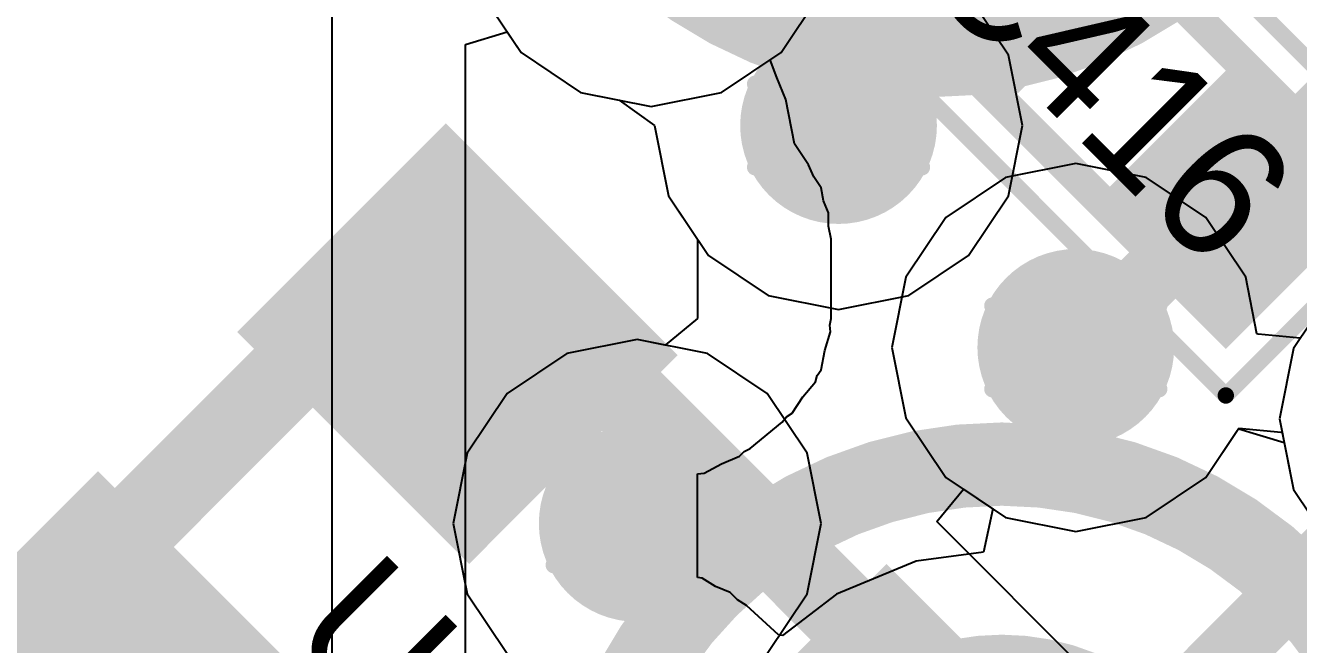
# Model space of a CAD drawing. Header units: millimetres. Extents: x 5 to 399, y 5 to 287.
# Drawn here: x 214.663 to 218.546, y 138.676 to 140.563 of the extents above; entities that cross this region are included whole.
import ezdxf

# ---------------------------------------------------------------- set-up
doc = ezdxf.new("R2010")
doc.units = ezdxf.units.MM
for name, color, linetype in [('BottomLayer', 5, 'Continuous'), ('BottomOverlay', 54, 'Continuous'), ('BottomPaste', 16, 'Continuous'), ('BottomSolder', 6, 'Continuous'), ('DrillDrawing', 1, 'Continuous'), ('DrillGuide', 244, 'Continuous'), ('Mechanical13', 56, 'Continuous'), ('MidLayer1', 16, 'Continuous'), ('MidLayer2', 76, 'Continuous'), ('MultiLayer', 9, 'Continuous'), ('TopLayer', 1, 'Continuous'), ('TopOverlay', 2, 'Continuous'), ('TopPaste', 8, 'Continuous'), ('TopSolder', 216, 'Continuous'), ('ViaHoleLayer', 16, 'Continuous')]:
    doc.layers.add(name, color=color, linetype=linetype)

# ---------------------------------------------------------------- blocks, each defined once
blk = doc.blocks.new('TP1_5MM_B_43')
at = {"layer": 'BottomLayer', "const_width": 0.75}
blk.add_lwpolyline([(-0.375, 0, 1), (0.375, 0, 1)], format="xyb", close=True, dxfattribs=at)
at = {"layer": 'BottomOverlay'}
for points, const_width in [([(1.27, 0, 1), (-1.27, 0, 1)], 0.254), ([(-1.3335, 0, 1), (-1.2065, 0, 1)], 0.127), ([(1.2065, 0, 1), (1.3335, 0, 1)], 0.127)]:
    blk.add_lwpolyline(points, format="xyb", close=True, dxfattribs=dict(at, const_width=const_width))
at = {"layer": 'BottomPaste', "const_width": 0.75}
blk.add_lwpolyline([(-0.375, 0, 1), (0.375, 0, 1)], format="xyb", close=True, dxfattribs=at)
at = {"layer": 'BottomSolder', "const_width": 0.75}
blk.add_lwpolyline([(-0.375, 0, 1), (0.375, 0, 1)], format="xyb", close=True, dxfattribs=at)
blk = doc.blocks.new('TP1_5MM_B_145')
at = {"layer": 'BottomLayer', "const_width": 0.75}
blk.add_lwpolyline([(-0.375, 0, 1), (0.375, 0, 1)], format="xyb", close=True, dxfattribs=at)
at = {"layer": 'BottomOverlay'}
for points, const_width in [([(1.27, 0, 1), (-1.27, 0, 1)], 0.254), ([(-1.3335, 0, 1), (-1.2065, 0, 1)], 0.127), ([(1.2065, 0, 1), (1.3335, 0, 1)], 0.127)]:
    blk.add_lwpolyline(points, format="xyb", close=True, dxfattribs=dict(at, const_width=const_width))
at = {"layer": 'BottomPaste', "const_width": 0.75}
blk.add_lwpolyline([(-0.375, 0, 1), (0.375, 0, 1)], format="xyb", close=True, dxfattribs=at)
at = {"layer": 'BottomSolder', "const_width": 0.75}
blk.add_lwpolyline([(-0.375, 0, 1), (0.375, 0, 1)], format="xyb", close=True, dxfattribs=at)
blk = doc.blocks.new('SMD_LPO_2_5_2___175')
at = {"layer": 'TopLayer'}
for points in [[(-1.4, 0.35), (-0.5, 0.35), (-1.4, 1.15), (-0.5, 1.15)], [(0.5, 0.35), (1.4, 0.35), (0.5, 1.15), (1.4, 1.15)], [(-1.4, -1.15), (-0.5, -1.15), (-1.4, -0.35), (-0.5, -0.35)], [(0.5, -1.15), (1.4, -1.15), (0.5, -0.35), (1.4, -0.35)]]:
    blk.add_solid(points, dxfattribs=at)
at = {"layer": 'TopOverlay', "const_width": 0.254}
for points in [[(-1.2505, 1.0005), (-1.2505, -1.0005)], [(1.2505, 1.0005), (-1.2505, 1.0005)], [(1.2505, 1.0005), (1.2505, -1.0005)], [(1.2505, -1.0005), (-1.2505, -1.0005)]]:
    blk.add_lwpolyline(points, dxfattribs=at)
at = {"layer": 'TopOverlay'}
for points, const_width in [([(-1.314, 1.0005, 1), (-1.187, 1.0005, 1)], 0.127), ([(-1.314, 1.0005, 1), (-1.187, 1.0005, 1)], 0.127), ([(1.187, 1.0005, 1), (1.314, 1.0005, 1)], 0.127), ([(1.187, 1.0005, 1), (1.314, 1.0005, 1)], 0.127), ([(-0.6, -0.6, 1), (-1, -0.6, 1)], 0.254), ([(-1.0635, -0.6, 1), (-0.9365, -0.6, 1)], 0.127), ([(-0.6635, -0.6, 1), (-0.5365, -0.6, 1)], 0.127), ([(-1.314, -1.0005, 1), (-1.187, -1.0005, 1)], 0.127), ([(-1.314, -1.0005, 1), (-1.187, -1.0005, 1)], 0.127), ([(1.187, -1.0005, 1), (1.314, -1.0005, 1)], 0.127), ([(1.187, -1.0005, 1), (1.314, -1.0005, 1)], 0.127)]:
    blk.add_lwpolyline(points, format="xyb", close=True, dxfattribs=dict(at, const_width=const_width))
at = {"layer": 'TopPaste'}
for points in [[(-1.4, 0.35), (-0.5, 0.35), (-1.4, 1.15), (-0.5, 1.15)], [(0.5, 0.35), (1.4, 0.35), (0.5, 1.15), (1.4, 1.15)], [(-1.4, -1.15), (-0.5, -1.15), (-1.4, -0.35), (-0.5, -0.35)], [(0.5, -1.15), (1.4, -1.15), (0.5, -0.35), (1.4, -0.35)]]:
    blk.add_solid(points, dxfattribs=at)
at = {"layer": 'TopSolder'}
for points in [[(-1.45, 0.3), (-0.45, 0.3), (-1.45, 1.2), (-0.45, 1.2)], [(0.45, 0.3), (1.45, 0.3), (0.45, 1.2), (1.45, 1.2)], [(-1.45, -1.2), (-0.45, -1.2), (-1.45, -0.3), (-0.45, -0.3)], [(0.45, -1.2), (1.45, -1.2), (0.45, -0.3), (1.45, -0.3)]]:
    blk.add_solid(points, dxfattribs=at)
blk = doc.blocks.new('0402_C_297')
at = {"layer": 'Mechanical13', "const_width": 0.1}
for points in [[(-0.55, -0.3), (-0.55, 0.3)], [(-0.55, 0.3), (0.55, 0.3)], [(0.55, -0.3), (0.55, 0.3)], [(-0.55, -0.3), (0.55, -0.3)]]:
    blk.add_lwpolyline(points, dxfattribs=at)
at = {"layer": 'Mechanical13', "const_width": 0.05}
for points in [[(-0.575, 0.3, 1), (-0.525, 0.3, 1)], [(-0.575, 0.3, 1), (-0.525, 0.3, 1)], [(0.525, 0.3, 1), (0.575, 0.3, 1)], [(0.525, 0.3, 1), (0.575, 0.3, 1)], [(-0.575, -0.3, 1), (-0.525, -0.3, 1)], [(-0.575, -0.3, 1), (-0.525, -0.3, 1)], [(0.525, -0.3, 1), (0.575, -0.3, 1)], [(0.525, -0.3, 1), (0.575, -0.3, 1)]]:
    blk.add_lwpolyline(points, format="xyb", close=True, dxfattribs=at)
at = {"layer": 'TopLayer'}
for points in [[(-0.25, -0.3), (-0.25, 0.3), (-0.75, -0.3), (-0.75, 0.3)], [(0.75, -0.3), (0.75, 0.3), (0.25, -0.3), (0.25, 0.3)]]:
    blk.add_solid(points, dxfattribs=at)
at = {"layer": 'TopOverlay', "const_width": 0.05}
for points in [[(-0.9, 0.45), (0.9, 0.45)], [(-0.9, -0.45), (-0.9, 0.45)], [(0.9, -0.45), (0.9, 0.45)], [(-0.9, -0.45), (0.9, -0.45)]]:
    blk.add_lwpolyline(points, dxfattribs=at)
at = {"layer": 'TopOverlay', "const_width": 0.025}
for points in [[(-0.9125, 0.45, 1), (-0.8875, 0.45, 1)], [(-0.9125, 0.45, 1), (-0.8875, 0.45, 1)], [(0.8875, 0.45, 1), (0.9125, 0.45, 1)], [(0.8875, 0.45, 1), (0.9125, 0.45, 1)], [(-0.9125, -0.45, 1), (-0.8875, -0.45, 1)], [(-0.9125, -0.45, 1), (-0.8875, -0.45, 1)], [(0.8875, -0.45, 1), (0.9125, -0.45, 1)], [(0.8875, -0.45, 1), (0.9125, -0.45, 1)]]:
    blk.add_lwpolyline(points, format="xyb", close=True, dxfattribs=at)
at = {"layer": 'TopPaste'}
for points in [[(-0.25, -0.3), (-0.25, 0.3), (-0.75, -0.3), (-0.75, 0.3)], [(0.75, -0.3), (0.75, 0.3), (0.25, -0.3), (0.25, 0.3)]]:
    blk.add_solid(points, dxfattribs=at)
at = {"layer": 'TopSolder'}
for points in [[(-0.2, -0.35), (-0.2, 0.35), (-0.8, -0.35), (-0.8, 0.35)], [(0.8, -0.35), (0.8, 0.35), (0.2, -0.35), (0.2, 0.35)]]:
    blk.add_solid(points, dxfattribs=at)

msp = doc.modelspace()

# ---------------------------------------------------------------- linework, layer by layer
at = {"layer": 'BottomLayer'}
for p, q in [((216.0527, 140.662), (216.1743, 140.4801)), ((216.9673, 140.4801), (217.0889, 140.662)), ((216.1743, 140.4801), (216.3562, 140.3585)), ((216.934, 140.4578), (216.9673, 140.4801)), ((216.9541, 140.4043), (216.934, 140.4578)), ((216.9819, 140.3371), (216.9541, 140.4043)), ((216.3562, 140.3585), (216.4741, 140.3351)), ((216.4741, 140.3351), (216.5819, 140.2576)), ((217.0088, 140.2021), (216.9819, 140.3371)), ((216.5819, 140.2576), (216.6246, 140.043)), ((217.0515, 140.1382), (217.0088, 140.2021)), ((217.0669, 140.1011), (217.0515, 140.1382)), ((217.8662, 140.142), (217.6516, 140.0993)), ((218.0808, 140.0993), (217.8662, 140.142)), ((217.0892, 140.0677), (217.0669, 140.1011)), ((217.6516, 140.0993), (217.4697, 139.9777)), ((218.2627, 139.9777), (218.0808, 140.0993)), ((216.6246, 140.043), (216.7124, 139.9116)), ((217.097, 140.0283), (217.0892, 140.0677)), ((217.1124, 139.9912), (217.097, 140.0283)), ((217.1124, 139.951), (217.1124, 139.9912)), ((217.4697, 139.9777), (217.3481, 139.7958)), ((218.3843, 139.7958), (218.2627, 139.9777)), ((217.1202, 139.9116), (217.1124, 139.951)), ((216.7124, 139.9116), (216.7124, 139.669)), ((217.1202, 139.669), (217.1202, 139.9116)), ((217.3481, 139.7958), (217.3054, 139.5812)), ((218.4187, 139.6226), (218.3843, 139.7958)), ((216.7124, 139.669), (216.6142, 139.5884)), ((217.1163, 139.6492), (217.1202, 139.669)), ((217.1009, 139.5717), (217.1183, 139.629)), ((217.1183, 139.629), (217.1163, 139.6492)), ((218.422, 139.6212), (218.4187, 139.6226)), ((218.5509, 139.6092), (218.422, 139.6212)), ((216.5287, 139.6055), (216.3141, 139.5628)), ((216.6142, 139.5884), (216.5287, 139.6055)), ((217.3054, 139.5812), (217.3481, 139.3666)), ((216.3141, 139.5628), (216.1321, 139.4412)), ((217.0892, 139.5129), (217.1009, 139.5717)), ((217.078, 139.4961), (217.0892, 139.5129)), ((217.0341, 139.4305), (217.0721, 139.4768)), ((217.0721, 139.4768), (217.078, 139.4961)), ((216.1321, 139.4412), (216.0106, 139.2593)), ((217.0008, 139.3806), (217.0341, 139.4305)), ((216.984, 139.3694), (217.0008, 139.3806)), ((216.873, 139.2732), (216.9711, 139.3538)), ((216.9711, 139.3538), (216.984, 139.3694)), ((217.3481, 139.3666), (217.4697, 139.1847)), ((216.8408, 139.2493), (216.8551, 139.2637)), ((216.8551, 139.2637), (216.873, 139.2732)), ((216.0106, 139.2593), (215.9679, 139.0447)), ((216.7326, 139.1982), (216.7854, 139.2264)), ((216.7854, 139.2264), (216.8408, 139.2493)), ((216.7124, 138.88), (216.7124, 139.1962)), ((216.7124, 139.1962), (216.7125, 139.1962)), ((216.7125, 139.1962), (216.7326, 139.1982)), ((217.4697, 139.1847), (217.6132, 139.0887)), ((217.6132, 139.0887), (217.5844, 138.9568)), ((215.9679, 139.0447), (216.0106, 138.8301)), ((217.5844, 138.9568), (217.3794, 138.9299)), ((217.3794, 138.9299), (217.1362, 138.8291)), ((216.7265, 138.8778), (216.7124, 138.88)), ((216.7675, 138.8527), (216.7265, 138.8778)), ((216.8119, 138.8343), (216.7675, 138.8527)), ((216.0106, 138.8301), (216.1321, 138.6482)), ((216.8347, 138.8115), (216.8119, 138.8343)), ((216.8622, 138.7946), (216.8347, 138.8115)), ((217.1362, 138.8291), (216.9718, 138.703)), ((216.9593, 138.7048), (216.8622, 138.7946)), ((216.9718, 138.703), (216.9593, 138.7048))]:
    msp.add_line(p, q, dxfattribs=at)
at = {"layer": 'BottomLayer', "const_width": 0.3}
for points in [[(216.9927, 140.2576, 1), (217.2927, 140.2576, 1)], [(217.7162, 139.5812, 1), (218.0162, 139.5812, 1)], [(216.3787, 139.0447, 1), (216.6787, 139.0447, 1)]]:
    msp.add_lwpolyline(points, format="xyb", close=True, dxfattribs=at)
at = {"layer": 'BottomLayer', "const_width": 0.2}
msp.add_lwpolyline([(217.6405, 137.9556), (219.0479, 139.3631)], dxfattribs=at)
at = {"layer": 'DrillDrawing', "const_width": 0.0508}
for points in [[(217.0157, 140.3846), (217.1427, 140.5116)], [(217.1427, 140.5116), (217.2697, 140.3846)], [(217.0665, 140.3338), (217.1427, 140.41)], [(217.1427, 140.41), (217.2189, 140.3338)], [(216.8887, 140.3846), (217.0157, 140.2576)], [(216.8887, 140.3846), (217.0157, 140.3846)], [(217.2697, 140.3846), (217.3967, 140.3846)], [(217.2697, 140.2576), (217.3967, 140.3846)], [(216.9903, 140.3338), (217.0665, 140.2576)], [(216.9903, 140.3338), (217.0665, 140.3338)], [(217.2189, 140.3338), (217.2951, 140.3338)], [(217.2189, 140.2576), (217.2951, 140.3338)], [(216.8887, 140.1306), (217.0157, 140.2576)], [(216.9903, 140.1814), (217.0665, 140.2576)], [(217.2189, 140.2576), (217.2951, 140.1814)], [(217.2697, 140.2576), (217.3967, 140.1306)], [(216.9903, 140.1814), (217.0665, 140.1814)], [(217.0665, 140.1814), (217.1427, 140.1052)], [(217.1427, 140.1052), (217.2189, 140.1814)], [(217.2189, 140.1814), (217.2951, 140.1814)], [(216.8887, 140.1306), (217.0157, 140.1306)], [(217.0157, 140.1306), (217.1427, 140.0036)], [(217.1427, 140.0036), (217.2697, 140.1306)], [(217.2697, 140.1306), (217.3967, 140.1306)], [(217.7392, 139.7082), (217.8662, 139.8352)], [(217.8662, 139.8352), (217.9932, 139.7082)], [(217.6122, 139.7082), (217.7392, 139.5812)], [(217.6122, 139.7082), (217.7392, 139.7082)], [(217.79, 139.6574), (217.8662, 139.7336)], [(217.8662, 139.7336), (217.9424, 139.6574)], [(217.9932, 139.7082), (218.1202, 139.7082)], [(217.9932, 139.5812), (218.1202, 139.7082)], [(217.7138, 139.6574), (217.79, 139.5812)], [(217.7138, 139.6574), (217.79, 139.6574)], [(217.9424, 139.6574), (218.0186, 139.6574)], [(217.9424, 139.5812), (218.0186, 139.6574)], [(217.6122, 139.4542), (217.7392, 139.5812)], [(217.7138, 139.505), (217.79, 139.5812)], [(217.9424, 139.5812), (218.0186, 139.505)], [(217.9932, 139.5812), (218.1202, 139.4542)], [(217.7138, 139.505), (217.79, 139.505)], [(217.79, 139.505), (217.8662, 139.4288)], [(217.8662, 139.4288), (217.9424, 139.505)], [(217.9424, 139.505), (218.0186, 139.505)], [(217.6122, 139.4542), (217.7392, 139.4542)], [(217.7392, 139.4542), (217.8662, 139.3272)], [(217.8662, 139.3272), (217.9932, 139.4542)], [(217.9932, 139.4542), (218.1202, 139.4542)], [(216.4017, 139.1717), (216.5287, 139.2987)], [(216.5287, 139.2987), (216.6557, 139.1717)], [(216.2747, 139.1717), (216.4017, 139.0447)], [(216.2747, 139.1717), (216.4017, 139.1717)], [(216.4525, 139.1209), (216.5287, 139.1971)], [(216.5287, 139.1971), (216.6049, 139.1209)], [(216.6557, 139.1717), (216.7827, 139.1717)], [(216.6557, 139.0447), (216.7827, 139.1717)], [(216.3763, 139.1209), (216.4525, 139.0447)], [(216.3763, 139.1209), (216.4525, 139.1209)], [(216.6049, 139.1209), (216.6811, 139.1209)], [(216.6049, 139.0447), (216.6811, 139.1209)], [(216.2747, 138.9177), (216.4017, 139.0447)], [(216.3763, 138.9685), (216.4525, 139.0447)], [(216.6049, 139.0447), (216.6811, 138.9685)], [(216.6557, 139.0447), (216.7827, 138.9177)], [(216.3763, 138.9685), (216.4525, 138.9685)], [(216.4525, 138.9685), (216.5287, 138.8923)], [(216.5287, 138.8923), (216.6049, 138.9685)], [(216.6049, 138.9685), (216.6811, 138.9685)], [(216.2747, 138.9177), (216.4017, 138.9177)], [(216.4017, 138.9177), (216.5287, 138.7907)], [(216.5287, 138.7907), (216.6557, 138.9177)], [(216.6557, 138.9177), (216.7827, 138.9177)]]:
    msp.add_lwpolyline(points, dxfattribs=at)
at = {"layer": 'DrillDrawing', "const_width": 0.0254}
for points in [[(217.13, 140.5116, 1), (217.1554, 140.5116, 1)], [(217.13, 140.5116, 1), (217.1554, 140.5116, 1)], [(217.13, 140.41, 1), (217.1554, 140.41, 1)], [(217.13, 140.41, 1), (217.1554, 140.41, 1)], [(216.876, 140.3846, 1), (216.9014, 140.3846, 1)], [(216.876, 140.3846, 1), (216.9014, 140.3846, 1)], [(217.003, 140.3846, 1), (217.0284, 140.3846, 1)], [(217.003, 140.3846, 1), (217.0284, 140.3846, 1)], [(217.257, 140.3846, 1), (217.2824, 140.3846, 1)], [(217.257, 140.3846, 1), (217.2824, 140.3846, 1)], [(217.384, 140.3846, 1), (217.4094, 140.3846, 1)], [(217.384, 140.3846, 1), (217.4094, 140.3846, 1)], [(216.9776, 140.3338, 1), (217.003, 140.3338, 1)], [(216.9776, 140.3338, 1), (217.003, 140.3338, 1)], [(217.0538, 140.3338, 1), (217.0792, 140.3338, 1)], [(217.0538, 140.3338, 1), (217.0792, 140.3338, 1)], [(217.2062, 140.3338, 1), (217.2316, 140.3338, 1)], [(217.2062, 140.3338, 1), (217.2316, 140.3338, 1)], [(217.2824, 140.3338, 1), (217.3078, 140.3338, 1)], [(217.2824, 140.3338, 1), (217.3078, 140.3338, 1)], [(217.003, 140.2576, 1), (217.0284, 140.2576, 1)], [(217.003, 140.2576, 1), (217.0284, 140.2576, 1)], [(217.0538, 140.2576, 1), (217.0792, 140.2576, 1)], [(217.0538, 140.2576, 1), (217.0792, 140.2576, 1)], [(217.2062, 140.2576, 1), (217.2316, 140.2576, 1)], [(217.2062, 140.2576, 1), (217.2316, 140.2576, 1)], [(217.257, 140.2576, 1), (217.2824, 140.2576, 1)], [(217.257, 140.2576, 1), (217.2824, 140.2576, 1)], [(216.9776, 140.1814, 1), (217.003, 140.1814, 1)], [(216.9776, 140.1814, 1), (217.003, 140.1814, 1)], [(217.0538, 140.1814, 1), (217.0792, 140.1814, 1)], [(217.0538, 140.1814, 1), (217.0792, 140.1814, 1)], [(217.2062, 140.1814, 1), (217.2316, 140.1814, 1)], [(217.2062, 140.1814, 1), (217.2316, 140.1814, 1)], [(217.2824, 140.1814, 1), (217.3078, 140.1814, 1)], [(217.2824, 140.1814, 1), (217.3078, 140.1814, 1)], [(216.876, 140.1306, 1), (216.9014, 140.1306, 1)], [(216.876, 140.1306, 1), (216.9014, 140.1306, 1)], [(217.003, 140.1306, 1), (217.0284, 140.1306, 1)], [(217.003, 140.1306, 1), (217.0284, 140.1306, 1)], [(217.13, 140.1052, 1), (217.1554, 140.1052, 1)], [(217.13, 140.1052, 1), (217.1554, 140.1052, 1)], [(217.257, 140.1306, 1), (217.2824, 140.1306, 1)], [(217.257, 140.1306, 1), (217.2824, 140.1306, 1)], [(217.384, 140.1306, 1), (217.4094, 140.1306, 1)], [(217.384, 140.1306, 1), (217.4094, 140.1306, 1)], [(217.13, 140.0036, 1), (217.1554, 140.0036, 1)], [(217.13, 140.0036, 1), (217.1554, 140.0036, 1)], [(217.8535, 139.8352, 1), (217.8789, 139.8352, 1)], [(217.8535, 139.8352, 1), (217.8789, 139.8352, 1)], [(217.5995, 139.7082, 1), (217.6249, 139.7082, 1)], [(217.5995, 139.7082, 1), (217.6249, 139.7082, 1)], [(217.7265, 139.7082, 1), (217.7519, 139.7082, 1)], [(217.7265, 139.7082, 1), (217.7519, 139.7082, 1)], [(217.8535, 139.7336, 1), (217.8789, 139.7336, 1)], [(217.8535, 139.7336, 1), (217.8789, 139.7336, 1)], [(217.9805, 139.7082, 1), (218.0059, 139.7082, 1)], [(217.9805, 139.7082, 1), (218.0059, 139.7082, 1)], [(218.1075, 139.7082, 1), (218.1329, 139.7082, 1)], [(218.1075, 139.7082, 1), (218.1329, 139.7082, 1)], [(217.7011, 139.6574, 1), (217.7265, 139.6574, 1)], [(217.7011, 139.6574, 1), (217.7265, 139.6574, 1)], [(217.7773, 139.6574, 1), (217.8027, 139.6574, 1)], [(217.7773, 139.6574, 1), (217.8027, 139.6574, 1)], [(217.9297, 139.6574, 1), (217.9551, 139.6574, 1)], [(217.9297, 139.6574, 1), (217.9551, 139.6574, 1)], [(218.0059, 139.6574, 1), (218.0313, 139.6574, 1)], [(218.0059, 139.6574, 1), (218.0313, 139.6574, 1)], [(217.7265, 139.5812, 1), (217.7519, 139.5812, 1)], [(217.7265, 139.5812, 1), (217.7519, 139.5812, 1)], [(217.7773, 139.5812, 1), (217.8027, 139.5812, 1)], [(217.7773, 139.5812, 1), (217.8027, 139.5812, 1)], [(217.9297, 139.5812, 1), (217.9551, 139.5812, 1)], [(217.9297, 139.5812, 1), (217.9551, 139.5812, 1)], [(217.9805, 139.5812, 1), (218.0059, 139.5812, 1)], [(217.9805, 139.5812, 1), (218.0059, 139.5812, 1)], [(217.7011, 139.505, 1), (217.7265, 139.505, 1)], [(217.7011, 139.505, 1), (217.7265, 139.505, 1)], [(217.7773, 139.505, 1), (217.8027, 139.505, 1)], [(217.7773, 139.505, 1), (217.8027, 139.505, 1)], [(217.9297, 139.505, 1), (217.9551, 139.505, 1)], [(217.9297, 139.505, 1), (217.9551, 139.505, 1)], [(218.0059, 139.505, 1), (218.0313, 139.505, 1)], [(218.0059, 139.505, 1), (218.0313, 139.505, 1)], [(217.5995, 139.4542, 1), (217.6249, 139.4542, 1)], [(217.5995, 139.4542, 1), (217.6249, 139.4542, 1)], [(217.7265, 139.4542, 1), (217.7519, 139.4542, 1)], [(217.7265, 139.4542, 1), (217.7519, 139.4542, 1)], [(217.9805, 139.4542, 1), (218.0059, 139.4542, 1)], [(217.9805, 139.4542, 1), (218.0059, 139.4542, 1)], [(218.1075, 139.4542, 1), (218.1329, 139.4542, 1)], [(218.1075, 139.4542, 1), (218.1329, 139.4542, 1)], [(217.8535, 139.4288, 1), (217.8789, 139.4288, 1)], [(217.8535, 139.4288, 1), (217.8789, 139.4288, 1)], [(217.8535, 139.3272, 1), (217.8789, 139.3272, 1)], [(217.8535, 139.3272, 1), (217.8789, 139.3272, 1)], [(216.516, 139.2987, 1), (216.5414, 139.2987, 1)], [(216.516, 139.2987, 1), (216.5414, 139.2987, 1)], [(216.262, 139.1717, 1), (216.2874, 139.1717, 1)], [(216.262, 139.1717, 1), (216.2874, 139.1717, 1)], [(216.389, 139.1717, 1), (216.4144, 139.1717, 1)], [(216.389, 139.1717, 1), (216.4144, 139.1717, 1)], [(216.516, 139.1971, 1), (216.5414, 139.1971, 1)], [(216.516, 139.1971, 1), (216.5414, 139.1971, 1)], [(216.643, 139.1717, 1), (216.6684, 139.1717, 1)], [(216.643, 139.1717, 1), (216.6684, 139.1717, 1)], [(216.77, 139.1717, 1), (216.7954, 139.1717, 1)], [(216.77, 139.1717, 1), (216.7954, 139.1717, 1)], [(216.3636, 139.1209, 1), (216.389, 139.1209, 1)], [(216.3636, 139.1209, 1), (216.389, 139.1209, 1)], [(216.4398, 139.1209, 1), (216.4652, 139.1209, 1)], [(216.4398, 139.1209, 1), (216.4652, 139.1209, 1)], [(216.5922, 139.1209, 1), (216.6176, 139.1209, 1)], [(216.5922, 139.1209, 1), (216.6176, 139.1209, 1)], [(216.6684, 139.1209, 1), (216.6938, 139.1209, 1)], [(216.6684, 139.1209, 1), (216.6938, 139.1209, 1)], [(216.389, 139.0447, 1), (216.4144, 139.0447, 1)], [(216.389, 139.0447, 1), (216.4144, 139.0447, 1)], [(216.4398, 139.0447, 1), (216.4652, 139.0447, 1)], [(216.4398, 139.0447, 1), (216.4652, 139.0447, 1)], [(216.5922, 139.0447, 1), (216.6176, 139.0447, 1)], [(216.5922, 139.0447, 1), (216.6176, 139.0447, 1)], [(216.643, 139.0447, 1), (216.6684, 139.0447, 1)], [(216.643, 139.0447, 1), (216.6684, 139.0447, 1)], [(216.3636, 138.9685, 1), (216.389, 138.9685, 1)], [(216.3636, 138.9685, 1), (216.389, 138.9685, 1)], [(216.4398, 138.9685, 1), (216.4652, 138.9685, 1)], [(216.4398, 138.9685, 1), (216.4652, 138.9685, 1)], [(216.5922, 138.9685, 1), (216.6176, 138.9685, 1)], [(216.5922, 138.9685, 1), (216.6176, 138.9685, 1)], [(216.6684, 138.9685, 1), (216.6938, 138.9685, 1)], [(216.6684, 138.9685, 1), (216.6938, 138.9685, 1)], [(216.262, 138.9177, 1), (216.2874, 138.9177, 1)], [(216.262, 138.9177, 1), (216.2874, 138.9177, 1)], [(216.389, 138.9177, 1), (216.4144, 138.9177, 1)], [(216.389, 138.9177, 1), (216.4144, 138.9177, 1)], [(216.516, 138.8923, 1), (216.5414, 138.8923, 1)], [(216.516, 138.8923, 1), (216.5414, 138.8923, 1)], [(216.643, 138.9177, 1), (216.6684, 138.9177, 1)], [(216.643, 138.9177, 1), (216.6684, 138.9177, 1)], [(216.77, 138.9177, 1), (216.7954, 138.9177, 1)], [(216.77, 138.9177, 1), (216.7954, 138.9177, 1)], [(216.516, 138.7907, 1), (216.5414, 138.7907, 1)], [(216.516, 138.7907, 1), (216.5414, 138.7907, 1)]]:
    msp.add_lwpolyline(points, format="xyb", close=True, dxfattribs=at)
at = {"layer": 'DrillGuide', "const_width": 0.125}
for points in [[(217.0802, 140.2576, 1), (217.2052, 140.2576, 1)], [(217.8037, 139.5812, 1), (217.9287, 139.5812, 1)], [(216.4662, 139.0447, 1), (216.5912, 139.0447, 1)]]:
    msp.add_lwpolyline(points, format="xyb", close=True, dxfattribs=at)
at = {"layer": 'MidLayer1'}
for p, q in [((215.5972, 141.1186), (215.5972, 138.5929)), ((216.9673, 140.4801), (217.0889, 140.662)), ((216.0051, 140.5047), (216.1321, 140.5432)), ((216.1321, 140.5432), (216.1743, 140.4801)), ((216.0051, 138.5929), (216.0051, 140.5047)), ((216.1743, 140.4801), (216.3562, 140.3585)), ((216.7854, 140.3585), (216.9673, 140.4801)), ((216.3562, 140.3585), (216.5708, 140.3158)), ((216.5708, 140.3158), (216.7854, 140.3585)), ((217.8662, 140.142), (217.6516, 140.0993)), ((218.0808, 140.0993), (217.8662, 140.142)), ((217.6516, 140.0993), (217.4697, 139.9777)), ((218.2627, 139.9777), (218.0808, 140.0993)), ((217.4697, 139.9777), (217.3481, 139.7958)), ((218.3843, 139.7958), (218.2627, 139.9777)), ((217.3481, 139.7958), (217.3054, 139.5812)), ((218.4187, 139.6226), (218.3843, 139.7958)), ((218.422, 139.6212), (218.4187, 139.6226)), ((218.5509, 139.6092), (218.422, 139.6212)), ((217.3054, 139.5812), (217.3481, 139.3666)), ((217.3481, 139.3666), (217.4697, 139.1847)), ((218.2627, 139.1847), (218.3632, 139.3351)), ((218.3632, 139.3351), (218.4921, 139.323)), ((218.4921, 139.323), (218.4954, 139.3217)), ((218.4954, 139.3217), (218.5299, 139.1485)), ((217.4697, 139.1847), (217.6516, 139.0631)), ((218.0808, 139.0631), (218.2627, 139.1847)), ((218.5299, 139.1485), (218.6514, 138.9665)), ((217.6516, 139.0631), (217.8662, 139.0204)), ((217.8662, 139.0204), (218.0808, 139.0631))]:
    msp.add_line(p, q, dxfattribs=at)
at = {"layer": 'MidLayer1', "const_width": 0.3}
for points in [[(216.9927, 140.2576, 1), (217.2927, 140.2576, 1)], [(217.7162, 139.5812, 1), (218.0162, 139.5812, 1)], [(216.3787, 139.0447, 1), (216.6787, 139.0447, 1)]]:
    msp.add_lwpolyline(points, format="xyb", close=True, dxfattribs=at)
at = {"layer": 'MidLayer2'}
for p, q in [((216.0527, 140.662), (216.1743, 140.4801)), ((217.6608, 140.4722), (217.5392, 140.6541)), ((216.1743, 140.4801), (216.3562, 140.3585)), ((217.7035, 140.2576), (217.6608, 140.4722)), ((216.3562, 140.3585), (216.4741, 140.3351)), ((216.4741, 140.3351), (216.5819, 140.2576)), ((216.5819, 140.2576), (216.6246, 140.043)), ((217.6608, 140.043), (217.7035, 140.2576)), ((216.6246, 140.043), (216.7462, 139.8611)), ((217.5392, 139.8611), (217.6608, 140.043)), ((216.7462, 139.8611), (216.9281, 139.7395)), ((217.3573, 139.7395), (217.5392, 139.8611)), ((216.9281, 139.7395), (217.1427, 139.6968)), ((217.1427, 139.6968), (217.3573, 139.7395)), ((218.6514, 139.7596), (218.5299, 139.5777)), ((216.5287, 139.6055), (216.3141, 139.5628)), ((216.7433, 139.5628), (216.5287, 139.6055)), ((218.5299, 139.5777), (218.4872, 139.3631)), ((216.3141, 139.5628), (216.1321, 139.4412)), ((216.9252, 139.4412), (216.7433, 139.5628)), ((216.1321, 139.4412), (216.0106, 139.2593)), ((217.0467, 139.2593), (216.9252, 139.4412)), ((218.4872, 139.3631), (218.5299, 139.1485)), ((216.0106, 139.2593), (215.9679, 139.0447)), ((217.0894, 139.0447), (217.0467, 139.2593)), ((218.5299, 139.1485), (218.6514, 138.9665)), ((215.9679, 139.0447), (216.0106, 138.8301)), ((217.0467, 138.8301), (217.0894, 139.0447)), ((216.0106, 138.8301), (216.1321, 138.6482)), ((216.9252, 138.6482), (217.0467, 138.8301))]:
    msp.add_line(p, q, dxfattribs=at)
at = {"layer": 'MidLayer2', "const_width": 0.3}
for points in [[(216.9927, 140.2576, 1), (217.2927, 140.2576, 1)], [(217.7162, 139.5812, 1), (218.0162, 139.5812, 1)], [(216.3787, 139.0447, 1), (216.6787, 139.0447, 1)]]:
    msp.add_lwpolyline(points, format="xyb", close=True, dxfattribs=at)
at = {"layer": 'MultiLayer', "const_width": 0.3}
for points in [[(216.9927, 140.2576, 1), (217.2927, 140.2576, 1)], [(217.7162, 139.5812, 1), (218.0162, 139.5812, 1)], [(216.3787, 139.0447, 1), (216.6787, 139.0447, 1)]]:
    msp.add_lwpolyline(points, format="xyb", close=True, dxfattribs=at)
at = {"layer": 'TopLayer'}
for p, q in [((218.2627, 139.1847), (218.3587, 139.3283)), ((218.3587, 139.3283), (218.3636, 139.3332)), ((218.3636, 139.3332), (218.5014, 139.2914)), ((218.5014, 139.2914), (218.5299, 139.1485)), ((217.4425, 139.0501), (217.5235, 139.1487)), ((217.5235, 139.1487), (217.6516, 139.0631)), ((218.0808, 139.0631), (218.2627, 139.1847)), ((218.5299, 139.1485), (218.6514, 138.9665)), ((218.2786, 138.214), (217.4425, 139.0501)), ((217.6516, 139.0631), (217.8662, 139.0204)), ((217.8662, 139.0204), (218.0808, 139.0631))]:
    msp.add_line(p, q, dxfattribs=at)
at = {"layer": 'TopLayer', "const_width": 0.2}
for points in [[(217.1427, 140.2576), (217.6399, 140.7548)], [(218.359, 140.0357), (218.6479, 140.3246)], [(217.8662, 139.5669), (218.347, 140.0477)], [(215.9805, 139.5929), (216.5287, 139.0447)], [(217.8662, 139.5669), (217.8662, 139.5812)], [(214.3102, 139.1418), (214.9198, 138.5322)]]:
    msp.add_lwpolyline(points, dxfattribs=at)
at = {"layer": 'TopLayer'}
for points, const_width in [([(216.9927, 140.2576, 1), (217.2927, 140.2576, 1)], 0.3), ([(217.0927, 140.2576, 1), (217.1927, 140.2576, 1)], 0.1), ([(218.297, 140.0477, 1), (218.397, 140.0477, 1)], 0.1), ([(218.309, 140.0357, 1), (218.409, 140.0357, 1)], 0.1), ([(217.7162, 139.5812, 1), (218.0162, 139.5812, 1)], 0.3), ([(215.9305, 139.5929, 1), (216.0305, 139.5929, 1)], 0.1), ([(217.8162, 139.5812, 1), (217.9162, 139.5812, 1)], 0.1), ([(217.8162, 139.5669, 1), (217.9162, 139.5669, 1)], 0.1), ([(217.8162, 139.5669, 1), (217.9162, 139.5669, 1)], 0.1), ([(216.3787, 139.0447, 1), (216.6787, 139.0447, 1)], 0.3), ([(216.4787, 139.0447, 1), (216.5787, 139.0447, 1)], 0.1)]:
    msp.add_lwpolyline(points, format="xyb", close=True, dxfattribs=dict(at, const_width=const_width))
at = {"layer": 'ViaHoleLayer', "const_width": 0.125}
for points in [[(217.0802, 140.2576, 1), (217.2052, 140.2576, 1)], [(217.8037, 139.5812, 1), (217.9287, 139.5812, 1)], [(216.4662, 139.0447, 1), (216.5912, 139.0447, 1)]]:
    msp.add_lwpolyline(points, format="xyb", close=True, dxfattribs=at)

# ---------------------------------------------------------------- block references
for name, p, rotation in [('TP1_5MM_B_43', (217.409, 141.7402), 90), ('0402_C_297', (218.0055, 140.3893), 315), ('SMD_LPO_2_5_2___175', (216.1219, 138.3908), 135), ('TP1_5MM_B_145', (217.6405, 137.9556), 90)]:
    msp.add_blockref(name, p, dxfattribs=dict(rotation=rotation))

# ---------------------------------------------------------------- texts
at = {"layer": 'TopOverlay'}
for s, p in [('C416', (217.3732, 140.716)), ('U402', (215.4532, 138.6922))]:
    msp.add_text(s, height=0.4, rotation=315, dxfattribs=at).set_placement(p)

doc.saveas('drawing.dxf')
